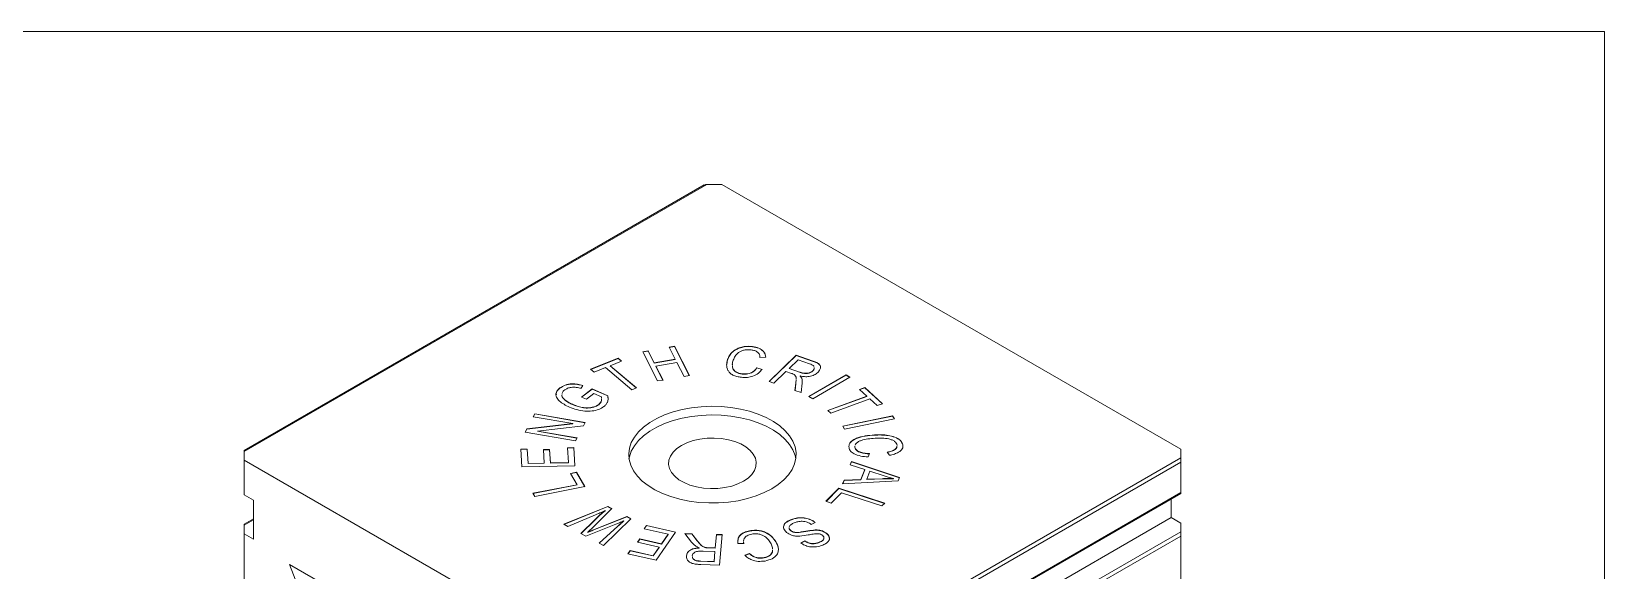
# Model space of a CAD drawing. Header units: millimetres. Extents: x 2 to 278, y 1 to 215.
# Drawn here: x 218.8 to 278, y 194.4 to 214.6 of the extents above; entities that cross this region are included whole.
import ezdxf

# ---------------------------------------------------------------- set-up
doc = ezdxf.new("R2010")
doc.units = ezdxf.units.MM

msp = doc.modelspace()

# ---------------------------------------------------------------- linework, layer by layer
at = {"color": 7, "linetype": 'Continuous', "lineweight": 0}
for p, q in [((1.579, 214.645), (277.989, 214.645)), ((277.989, 0.903), (277.989, 214.645)), ((244.232, 208.895), (226.837, 198.853)), ((244.132, 208.871), (226.837, 198.887)), ((244.797, 208.895), (244.232, 208.895)), ((244.797, 208.895), (262.051, 198.935)), ((239.859, 201.943), (240.896, 202.354)), ((239.866, 201.938), (240.896, 202.346)), ((240.896, 202.354), (241.028, 202.243)), ((240.896, 202.346), (240.896, 202.354)), ((240.896, 202.346), (241.021, 202.241)), ((241.82, 202.601), (242.021, 202.635)), ((242.384, 201.502), (241.82, 202.601)), ((241.824, 202.593), (242.021, 202.627)), ((242.021, 202.635), (242.253, 202.184)), ((242.021, 202.627), (242.021, 202.635)), ((242.021, 202.627), (242.253, 202.176)), ((242.253, 202.184), (243.044, 202.319)), ((242.253, 202.176), (243.044, 202.311)), ((242.813, 202.77), (243.014, 202.805)), ((243.044, 202.319), (242.813, 202.77)), ((242.816, 202.763), (243.014, 202.797)), ((243.014, 202.805), (243.577, 201.707)), ((243.014, 202.797), (243.014, 202.805)), ((243.014, 202.797), (243.574, 201.706)), ((243.044, 202.311), (243.044, 202.319)), ((244.981, 202.116), (245.013, 202.305)), ((245.013, 202.305), (245.013, 202.313)), ((245.948, 202.789), (245.948, 202.797)), ((246.446, 202.399), (246.232, 202.388)), ((246.573, 201.485), (247.594, 202.469)), ((246.58, 201.483), (247.594, 202.461)), ((247.594, 202.469), (248.199, 202.26)), ((247.594, 202.461), (247.594, 202.469)), ((247.594, 202.461), (248.199, 202.252)), ((239.991, 201.832), (239.859, 201.943)), ((240.422, 202.003), (239.991, 201.832)), ((241.41, 201.173), (240.422, 202.003)), ((241.028, 202.243), (240.595, 202.072)), ((240.595, 202.072), (241.583, 201.241)), ((240.595, 202.064), (240.595, 202.072)), ((240.595, 202.064), (241.577, 201.239)), ((242.253, 202.176), (242.253, 202.184)), ((243.111, 202.19), (242.319, 202.055)), ((242.319, 202.055), (242.585, 201.537)), ((242.319, 202.046), (242.319, 202.055)), ((242.319, 202.046), (242.581, 201.536)), ((243.376, 201.672), (243.111, 202.19)), ((245.564, 201.76), (245.564, 201.768)), ((246.119, 202), (246.311, 201.938)), ((246.119, 201.992), (246.119, 202)), ((246.119, 201.992), (246.311, 201.93)), ((247.207, 201.86), (246.754, 201.422)), ((247.416, 201.787), (247.207, 201.86)), ((247.661, 202.298), (247.324, 201.972)), ((247.324, 201.972), (247.712, 201.838)), ((247.324, 201.964), (247.324, 201.972)), ((247.324, 201.964), (247.712, 201.83)), ((248.093, 202.149), (247.661, 202.298)), ((247.712, 201.83), (247.712, 201.838)), ((248.068, 200.916), (249.467, 201.726)), ((248.075, 200.912), (249.467, 201.718)), ((248.199, 202.252), (248.199, 202.26)), ((248.22, 201.88), (248.22, 201.888)), ((249.467, 201.726), (249.615, 201.641)), ((249.467, 201.718), (249.467, 201.726)), ((249.467, 201.718), (249.608, 201.637)), ((238.71, 201.233), (238.71, 201.241)), ((239.568, 201.336), (239.507, 201.226)), ((239.517, 200.893), (239.916, 201.202)), ((239.524, 200.89), (239.916, 201.194)), ((239.916, 201.202), (240.506, 200.948)), ((239.916, 201.194), (239.916, 201.202)), ((239.916, 201.194), (240.506, 200.94)), ((241.583, 201.241), (241.41, 201.173)), ((242.585, 201.537), (242.384, 201.502)), ((243.577, 201.707), (243.376, 201.672)), ((246.754, 201.422), (246.573, 201.485)), ((247.548, 201.148), (247.58, 201.415)), ((247.775, 201.07), (247.548, 201.148)), ((247.549, 201.148), (247.58, 201.407)), ((247.58, 201.415), (247.587, 201.56)), ((247.58, 201.407), (247.587, 201.552)), ((247.58, 201.407), (247.58, 201.415)), ((247.744, 201.681), (247.744, 201.689)), ((247.816, 201.419), (247.775, 201.07)), ((247.802, 201.594), (247.802, 201.602)), ((249.615, 201.641), (248.216, 200.83)), ((249.973, 201.185), (250.17, 201.257)), ((250.252, 200.931), (249.973, 201.185)), ((249.98, 201.179), (250.17, 201.248)), ((250.17, 201.257), (250.841, 200.646)), ((250.17, 201.248), (250.17, 201.257)), ((250.17, 201.248), (250.834, 200.644)), ((238.899, 200.781), (238.899, 200.789)), ((239.182, 200.615), (239.182, 200.623)), ((239.704, 200.813), (239.517, 200.893)), ((239.981, 201.027), (239.704, 200.813)), ((240.277, 200.899), (239.981, 201.027)), ((240.166, 200.607), (240.166, 200.615)), ((240.276, 200.859), (240.277, 200.899)), ((240.506, 200.94), (240.506, 200.948)), ((240.506, 200.94), (240.518, 200.841)), ((248.216, 200.83), (248.068, 200.916)), ((248.781, 200.392), (250.252, 200.931)), ((248.787, 200.386), (250.252, 200.923)), ((250.364, 200.829), (248.893, 200.29)), ((250.252, 200.923), (250.252, 200.931)), ((250.644, 200.574), (250.364, 200.829)), ((250.841, 200.646), (250.644, 200.574)), ((237.704, 200.158), (237.762, 200.269)), ((239.191, 199.898), (237.704, 200.158)), ((237.708, 200.157), (237.762, 200.26)), ((237.762, 200.269), (239.656, 199.938)), ((237.762, 200.26), (237.762, 200.269)), ((237.762, 200.26), (239.652, 199.931)), ((239.656, 199.938), (239.594, 199.819)), ((248.893, 200.29), (248.781, 200.392)), ((249.344, 199.802), (251.22, 200.188)), ((249.349, 199.795), (251.22, 200.18)), ((251.29, 200.074), (249.414, 199.688)), ((251.22, 200.188), (251.29, 200.074)), ((251.22, 200.18), (251.22, 200.188)), ((251.22, 200.18), (251.285, 200.073)), ((237.402, 199.579), (237.464, 199.698)), ((239.296, 199.249), (237.402, 199.579)), ((237.406, 199.579), (237.464, 199.69)), ((237.464, 199.698), (239.191, 199.898)), ((237.464, 199.69), (239.191, 199.89)), ((237.464, 199.69), (237.464, 199.698)), ((239.594, 199.819), (237.865, 199.619)), ((237.865, 199.619), (239.354, 199.36)), ((237.865, 199.611), (237.865, 199.619)), ((237.865, 199.611), (239.35, 199.352)), ((239.191, 199.89), (239.191, 199.898)), ((239.354, 199.36), (239.296, 199.249)), ((249.414, 199.688), (249.344, 199.802)), ((250.535, 199.465), (250.535, 199.473)), ((226.837, 198.887), (226.837, 198.853)), ((226.837, 198.853), (226.837, 198.526)), ((237.244, 198.936), (237.478, 198.941)), ((237.282, 198.276), (237.244, 198.936)), ((237.244, 198.928), (237.478, 198.933)), ((237.478, 198.941), (237.509, 198.401)), ((237.478, 198.933), (237.478, 198.941)), ((237.478, 198.933), (237.509, 198.393)), ((238.088, 198.918), (238.321, 198.923)), ((238.117, 198.413), (238.088, 198.918)), ((238.088, 198.91), (238.321, 198.914)), ((238.321, 198.923), (238.35, 198.417)), ((238.321, 198.914), (238.321, 198.923)), ((238.321, 198.914), (238.35, 198.409)), ((238.993, 198.991), (239.227, 198.995)), ((239.025, 198.43), (238.993, 198.991)), ((238.993, 198.983), (239.227, 198.987)), ((239.227, 198.995), (239.267, 198.314)), ((239.227, 198.987), (239.227, 198.995)), ((239.227, 198.987), (239.266, 198.314)), ((249.804, 199.046), (249.8, 199.008)), ((249.804, 199.038), (249.8, 199)), ((249.8, 199), (249.8, 199.008)), ((250.344, 198.769), (250.299, 198.644)), ((251.098, 198.705), (251.018, 198.821)), ((251.384, 199.073), (251.386, 199.088)), ((251.608, 199.09), (251.603, 199.063)), ((251.608, 199.09), (251.608, 199.099)), ((262.051, 198.608), (262.051, 198.935)), ((226.837, 198.526), (244.09, 188.566)), ((226.837, 198.526), (226.837, 197.22)), ((239.267, 198.314), (237.282, 198.276)), ((237.509, 198.401), (238.117, 198.413)), ((237.509, 198.393), (238.117, 198.404)), ((237.509, 198.393), (237.509, 198.401)), ((238.117, 198.404), (238.117, 198.413)), ((238.35, 198.417), (239.025, 198.43)), ((238.35, 198.409), (239.025, 198.422)), ((238.35, 198.409), (238.35, 198.417)), ((239.025, 198.422), (239.025, 198.43)), ((244.656, 188.566), (262.051, 198.608)), ((262.051, 198.445), (244.797, 188.485)), ((249.623, 198.343), (249.673, 198.468)), ((250.172, 198.167), (249.623, 198.343)), ((249.626, 198.342), (249.673, 198.46)), ((249.673, 198.468), (251.477, 197.868)), ((249.673, 198.46), (249.673, 198.468)), ((249.673, 198.46), (251.474, 197.861)), ((250.023, 197.796), (250.172, 198.167)), ((250.172, 198.159), (250.172, 198.167)), ((262.051, 198.445), (262.051, 198.608)), ((262.051, 197.302), (262.051, 198.445)), ((237.692, 197.276), (239.357, 197.598)), ((237.697, 197.269), (239.357, 197.589)), ((239.11, 198.023), (239.332, 198.066)), ((239.357, 197.598), (239.11, 198.023)), ((239.114, 198.016), (239.332, 198.058)), ((239.332, 198.066), (239.645, 197.526)), ((239.332, 198.058), (239.332, 198.066)), ((239.332, 198.058), (239.641, 197.525)), ((239.357, 197.589), (239.357, 197.598)), ((249.34, 197.636), (249.394, 197.77)), ((251.426, 197.742), (249.34, 197.636)), ((249.344, 197.637), (249.394, 197.762)), ((249.394, 197.77), (250.023, 197.796)), ((249.394, 197.762), (250.023, 197.788)), ((249.394, 197.762), (249.394, 197.77)), ((250.023, 197.788), (250.172, 198.159)), ((250.023, 197.788), (250.023, 197.796)), ((250.367, 198.106), (250.247, 197.804)), ((250.247, 197.804), (250.821, 197.825)), ((250.247, 197.796), (250.821, 197.817)), ((250.247, 197.796), (250.247, 197.804)), ((250.897, 197.932), (250.367, 198.106)), ((250.821, 197.817), (250.821, 197.825)), ((251.249, 197.826), (251.249, 197.835)), ((251.477, 197.868), (251.426, 197.742)), ((226.837, 197.22), (227.19, 197.016)), ((227.19, 197.016), (227.19, 195.546)), ((237.759, 197.162), (237.692, 197.276)), ((239.645, 197.526), (237.759, 197.162)), ((244.756, 187.284), (262.051, 197.268)), ((244.797, 187.341), (262.051, 197.302)), ((248.711, 196.975), (249.199, 197.47)), ((248.717, 196.973), (249.199, 197.462)), ((249.299, 197.299), (248.914, 196.908)), ((249.199, 197.47), (250.92, 196.905)), ((249.199, 197.462), (249.199, 197.47)), ((249.199, 197.462), (250.914, 196.899)), ((250.817, 196.8), (249.299, 197.299)), ((261.697, 197.064), (261.697, 196.362)), ((262.051, 197.268), (262.051, 197.302)), ((238.851, 196.111), (240.516, 196.782)), ((238.859, 196.106), (240.516, 196.774)), ((240.052, 196.472), (239.005, 196.029)), ((240.664, 196.703), (239.881, 195.932)), ((239.951, 195.894), (241.225, 196.403)), ((239.951, 195.886), (241.225, 196.395)), ((240.404, 196.615), (240.404, 196.624)), ((240.516, 196.782), (240.664, 196.703)), ((240.516, 196.774), (240.516, 196.782)), ((240.516, 196.774), (240.659, 196.697)), ((241.225, 196.403), (241.381, 196.319)), ((241.225, 196.395), (241.225, 196.403)), ((241.225, 196.395), (241.376, 196.314)), ((248.914, 196.908), (248.711, 196.975)), ((250.92, 196.905), (250.817, 196.8)), ((227.19, 196.315), (226.837, 196.11)), ((226.837, 196.11), (226.837, 196.077)), ((226.837, 196.077), (226.837, 195.75)), ((239.005, 196.029), (238.851, 196.111)), ((239.5, 195.764), (240.017, 196.278)), ((239.506, 195.761), (240.017, 196.27)), ((240.816, 196.114), (239.686, 195.665)), ((239.76, 195.806), (239.76, 195.814)), ((239.951, 195.886), (239.951, 195.894)), ((240.017, 196.27), (240.017, 196.278)), ((240.184, 195.399), (240.891, 196.044)), ((240.189, 195.396), (240.891, 196.036)), ((241.381, 196.319), (240.341, 195.314)), ((240.891, 196.036), (240.891, 196.044)), ((241.118, 196.234), (241.118, 196.242)), ((241.873, 195.945), (241.958, 196.071)), ((242.776, 195.74), (241.873, 195.945)), ((241.877, 195.944), (241.958, 196.063)), ((241.958, 196.071), (243.056, 195.821)), ((241.958, 196.063), (241.958, 196.071)), ((241.958, 196.063), (243.051, 195.814)), ((243.056, 195.821), (242.33, 194.757)), ((261.697, 196.362), (243.737, 185.994)), ((244.656, 185.79), (262.051, 195.832)), ((245.843, 195.858), (245.843, 195.866)), ((247.373, 196.266), (247.373, 196.275)), ((247.387, 195.87), (247.387, 195.878)), ((247.699, 195.8), (247.699, 195.808)), ((248.31, 196.184), (248.161, 196.108)), ((248.306, 195.891), (248.306, 195.9)), ((261.697, 196.362), (262.051, 196.158)), ((262.051, 195.832), (262.051, 196.158)), ((262.051, 195.668), (262.051, 195.832)), ((226.837, 195.75), (226.837, 190.034)), ((227.19, 195.546), (226.837, 195.75)), ((239.686, 195.665), (239.5, 195.764)), ((240.341, 195.314), (240.184, 195.399)), ((241.63, 195.438), (241.715, 195.563)), ((242.444, 195.253), (241.63, 195.438)), ((241.635, 195.437), (241.715, 195.555)), ((241.715, 195.563), (242.529, 195.378)), ((241.715, 195.555), (241.715, 195.563)), ((241.715, 195.555), (242.529, 195.369)), ((242.221, 194.927), (242.444, 195.253)), ((242.221, 194.919), (242.444, 195.244)), ((242.444, 195.244), (242.444, 195.253)), ((242.529, 195.378), (242.776, 195.74)), ((242.529, 195.369), (242.776, 195.732)), ((242.529, 195.369), (242.529, 195.378)), ((242.776, 195.732), (242.776, 195.74)), ((243.411, 195.762), (243.674, 195.754)), ((243.658, 195.443), (243.411, 195.762)), ((243.417, 195.754), (243.674, 195.746)), ((243.674, 195.754), (243.862, 195.511)), ((243.674, 195.746), (243.674, 195.754)), ((243.674, 195.746), (243.862, 195.502)), ((243.862, 195.502), (243.862, 195.511)), ((243.94, 195.218), (243.94, 195.226)), ((244.192, 195.229), (244.192, 195.237)), ((244.308, 195.228), (244.55, 195.221)), ((244.308, 195.22), (244.308, 195.228)), ((244.308, 195.22), (244.55, 195.212)), ((244.55, 195.221), (244.595, 195.727)), ((244.55, 195.212), (244.595, 195.719)), ((244.55, 195.212), (244.55, 195.221)), ((244.595, 195.727), (244.804, 195.721)), ((244.595, 195.719), (244.595, 195.727)), ((244.595, 195.719), (244.803, 195.713)), ((244.804, 195.721), (244.704, 194.58)), ((262.051, 195.668), (244.797, 185.708)), ((245.621, 195.389), (245.401, 195.391)), ((245.617, 195.45), (245.621, 195.389)), ((245.617, 195.442), (245.621, 195.38)), ((246.854, 195.404), (246.854, 195.412)), ((247.768, 195.41), (247.922, 195.486)), ((247.768, 195.402), (247.922, 195.478)), ((247.922, 195.478), (247.922, 195.486)), ((248.455, 195.427), (248.455, 195.435)), ((248.737, 195.763), (248.737, 195.771)), ((262.051, 190.116), (262.051, 195.668)), ((241.267, 194.999), (241.352, 195.124)), ((242.33, 194.757), (241.267, 194.999)), ((241.272, 194.998), (241.352, 195.116)), ((241.352, 195.124), (242.221, 194.927)), ((241.352, 195.116), (241.352, 195.124)), ((241.352, 195.116), (242.221, 194.919)), ((242.221, 194.919), (242.221, 194.927)), ((243.467, 194.92), (243.467, 194.929)), ((244.005, 194.727), (244.506, 194.712)), ((244.005, 194.719), (244.005, 194.727)), ((244.005, 194.719), (244.506, 194.704)), ((244.539, 195.09), (244.089, 195.103)), ((244.506, 194.712), (244.539, 195.09)), ((244.506, 194.704), (244.539, 195.082)), ((244.506, 194.704), (244.506, 194.712)), ((244.539, 195.082), (244.539, 195.09)), ((245.658, 194.947), (245.839, 195.015)), ((245.658, 194.938), (245.839, 195.006)), ((245.839, 195.006), (245.839, 195.015)), ((246.363, 194.846), (246.363, 194.855)), ((242.39, 186.608), (228.537, 194.605)), ((229.661, 191.709), (228.537, 194.605)), ((244.704, 194.58), (244.003, 194.601))]:
    msp.add_line(p, q, dxfattribs=at)
at = {"color": 8, "linetype": 'Continuous', "lineweight": 0}
msp.add_line((227.19, 196.281), (226.837, 196.077), dxfattribs=at)
at = {"color": 7, "linetype": 'Continuous', "lineweight": 0, "flags": 128}
for points in [[(246.671, 197.445), (246.919, 197.606), (247.132, 197.783), (247.307, 197.973), (247.442, 198.174), (247.535, 198.382), (247.585, 198.596), (247.591, 198.811), (247.552, 199.026), (247.47, 199.236), (247.345, 199.439), (247.179, 199.632), (246.975, 199.812), (246.736, 199.978), (246.464, 200.125), (246.164, 200.254), (245.84, 200.36), (245.497, 200.444), (245.138, 200.504), (244.77, 200.539), (244.397, 200.549), (244.025, 200.533), (243.658, 200.492), (243.303, 200.426), (242.964, 200.336), (242.645, 200.223), (242.352, 200.09), (242.088, 199.938), (241.857, 199.769), (241.663, 199.585), (241.507, 199.389), (241.393, 199.184), (241.322, 198.972), (241.294, 198.757), (241.311, 198.542), (241.371, 198.33), (241.475, 198.123), (241.62, 197.924), (241.805, 197.737), (242.027, 197.564), (242.283, 197.407), (242.57, 197.269), (242.882, 197.151), (243.217, 197.056), (243.568, 196.984), (243.932, 196.936), (244.304, 196.914), (244.677, 196.917), (245.047, 196.946), (245.408, 196.999), (245.756, 197.077), (246.086, 197.179), (246.392, 197.302), (246.671, 197.445)], [(247.581, 198.567), (247.552, 198.699), (247.47, 198.909), (247.345, 199.112), (247.179, 199.305), (246.975, 199.486), (246.736, 199.651), (246.464, 199.799), (246.164, 199.927), (245.84, 200.034), (245.497, 200.118), (245.138, 200.178), (244.77, 200.213), (244.397, 200.222), (244.025, 200.206), (243.658, 200.165), (243.303, 200.099), (242.964, 200.009), (242.645, 199.897), (242.352, 199.764), (242.088, 199.611), (241.857, 199.442), (241.663, 199.258), (241.507, 199.062), (241.393, 198.857), (241.322, 198.646), (241.306, 198.567)], [(245.61, 197.73), (245.786, 197.85), (245.926, 197.985), (246.025, 198.132), (246.081, 198.286), (246.092, 198.443), (246.059, 198.599), (245.981, 198.75), (245.861, 198.891), (245.703, 199.019), (245.51, 199.131), (245.288, 199.222), (245.043, 199.291), (244.782, 199.336), (244.512, 199.356), (244.24, 199.349), (243.973, 199.317), (243.719, 199.26), (243.485, 199.179), (243.277, 199.077), (243.101, 198.957), (242.961, 198.822), (242.862, 198.676), (242.806, 198.522), (242.795, 198.364), (242.829, 198.208), (242.907, 198.058), (243.026, 197.916), (243.185, 197.788), (243.377, 197.677), (243.599, 197.586), (243.844, 197.516), (244.105, 197.472), (244.375, 197.452), (244.648, 197.459), (244.914, 197.491), (245.168, 197.548), (245.402, 197.629), (245.61, 197.73)]]:
    msp.add_lwpolyline(points, dxfattribs=at)
at = {"color": 7, "linetype": 'Continuous', "lineweight": 0}
msp.add_ellipse((244.232, 208.813), major_axis=(0.141, 0), ratio=0.577382, start_param=1.570796, end_param=2.356113, dxfattribs=at)
for points, knots in [([(245.536, 201.639), (245.478, 201.648), (245.361, 201.665), (245.206, 201.721), (245.092, 201.803), (244.998, 201.932), (244.962, 202.107), (244.996, 202.244), (245.013, 202.313)], [0, 0, 0, 0, 0.1251095, 0.2499971, 0.3748649, 0.4999244, 0.7497456, 1, 1, 1, 1]), ([(245.013, 202.313), (245.034, 202.362), (245.075, 202.46), (245.191, 202.598), (245.346, 202.709), (245.539, 202.778), (245.742, 202.811), (245.879, 202.802), (245.948, 202.797)], [0, 0, 0, 0, 0.187, 0.373861, 0.560394, 0.706931, 0.85348, 1, 1, 1, 1]), ([(245.013, 202.305), (245.034, 202.354), (245.075, 202.452), (245.191, 202.589), (245.346, 202.701), (245.539, 202.77), (245.742, 202.803), (245.879, 202.794), (245.948, 202.789)], [0, 0, 0, 0, 0.187, 0.373861, 0.560394, 0.706931, 0.85348, 1, 1, 1, 1]), ([(245.899, 202.671), (245.855, 202.675), (245.767, 202.682), (245.635, 202.665), (245.519, 202.625), (245.393, 202.553), (245.292, 202.436), (245.248, 202.338), (245.226, 202.288)], [0, 0, 0, 0, 0.125002, 0.24986, 0.374817, 0.499899, 0.749645, 1, 1, 1, 1]), ([(246.232, 202.388), (246.226, 202.423), (246.216, 202.492), (246.153, 202.584), (246.036, 202.648), (245.945, 202.663), (245.899, 202.671)], [0, 0, 0, 0, 0.280898, 0.56053, 0.780039, 1, 1, 1, 1]), ([(245.948, 202.797), (246.032, 202.782), (246.198, 202.752), (246.355, 202.638), (246.431, 202.517), (246.441, 202.438), (246.446, 202.399)], [0, 0, 0, 0, 0.279433, 0.558658, 0.779165, 1, 1, 1, 1]), ([(245.948, 202.789), (246.032, 202.774), (246.198, 202.743), (246.355, 202.63), (246.431, 202.509), (246.441, 202.43), (246.446, 202.391)], [0, 0, 0, 0, 0.279433, 0.558658, 0.779165, 1, 1, 1, 1]), ([(245.226, 202.288), (245.207, 202.237), (245.184, 202.178), (245.193, 202.118), (245.194, 202.109)], [0, 0, 0, 0, 0.860847, 1, 1, 1, 1]), ([(245.197, 202.084), (245.198, 202.049), (245.199, 201.988), (245.249, 201.905), (245.328, 201.841), (245.434, 201.79), (245.52, 201.776), (245.564, 201.768)], [0, 0, 0, 0, 0.2532757, 0.4401474, 0.6267721, 0.8134563, 1, 1, 1, 1]), ([(245.197, 202.076), (245.198, 202.041), (245.199, 201.98), (245.249, 201.896), (245.328, 201.833), (245.434, 201.782), (245.52, 201.767), (245.564, 201.76)], [0, 0, 0, 0, 0.253276, 0.440147, 0.626772, 0.813456, 1, 1, 1, 1]), ([(246.311, 201.938), (246.27, 201.889), (246.187, 201.79), (245.993, 201.681), (245.76, 201.625), (245.611, 201.635), (245.536, 201.639)], [0, 0, 0, 0, 0.280751, 0.560446, 0.780153, 1, 1, 1, 1]), ([(245.564, 201.768), (245.635, 201.766), (245.777, 201.76), (245.946, 201.828), (246.053, 201.912), (246.097, 201.971), (246.119, 202)], [0, 0, 0, 0, 0.278672, 0.557915, 0.778808, 1, 1, 1, 1]), ([(245.564, 201.76), (245.635, 201.757), (245.777, 201.752), (245.946, 201.82), (246.053, 201.904), (246.097, 201.962), (246.119, 201.992)], [0, 0, 0, 0, 0.278672, 0.557915, 0.778808, 1, 1, 1, 1]), ([(247.512, 201.748), (247.495, 201.756), (247.465, 201.77), (247.431, 201.782), (247.416, 201.787)], [0, 0, 0, 0, 0.5597618, 1, 1, 1, 1]), ([(247.589, 201.585), (247.589, 201.593), (247.591, 201.625), (247.583, 201.684), (247.536, 201.727), (247.512, 201.748)], [0, 0, 0, 0, 0.1267333, 0.5644669, 1, 1, 1, 1]), ([(247.712, 201.838), (247.76, 201.823), (247.855, 201.791), (248.017, 201.784), (248.143, 201.828), (248.194, 201.868), (248.22, 201.888)], [0, 0, 0, 0, 0.281323, 0.559213, 0.779406, 1, 1, 1, 1]), ([(247.712, 201.83), (247.76, 201.814), (247.855, 201.783), (248.017, 201.776), (248.143, 201.819), (248.194, 201.86), (248.22, 201.88)], [0, 0, 0, 0, 0.281323, 0.559213, 0.779406, 1, 1, 1, 1]), ([(248.406, 201.824), (248.364, 201.79), (248.28, 201.721), (248.096, 201.664), (247.906, 201.658), (247.798, 201.678), (247.744, 201.689)], [0, 0, 0, 0, 0.280211, 0.559502, 0.779403, 1, 1, 1, 1]), ([(248.257, 202.04), (248.257, 202.044), (248.253, 202.072), (248.187, 202.111), (248.125, 202.136), (248.093, 202.149)], [0, 0, 0, 0, 0.092704, 0.545258, 1, 1, 1, 1]), ([(248.199, 202.26), (248.246, 202.243), (248.34, 202.208), (248.464, 202.139), (248.516, 202.037), (248.495, 201.927), (248.435, 201.858), (248.406, 201.824)], [0, 0, 0, 0, 0.187279, 0.373885, 0.55974, 0.779731, 1, 1, 1, 1]), ([(248.199, 202.252), (248.246, 202.235), (248.341, 202.2), (248.46, 202.131), (248.509, 202.063), (248.502, 202.027), (248.501, 202.024)], [0, 0, 0, 0, 0.322811, 0.644463, 0.964819, 1, 1, 1, 1]), ([(248.22, 201.888), (248.245, 201.914), (248.281, 201.952), (248.268, 201.993), (248.264, 202.005)], [0, 0, 0, 0, 0.698226, 1, 1, 1, 1]), ([(248.22, 201.88), (248.245, 201.906), (248.281, 201.944), (248.268, 201.985), (248.264, 201.997)], [0, 0, 0, 0, 0.698226, 1, 1, 1, 1]), ([(239.066, 200.518), (238.996, 200.552), (238.855, 200.619), (238.687, 200.744), (238.557, 200.894), (238.544, 201.08), (238.654, 201.187), (238.71, 201.241)], [0, 0, 0, 0, 0.187374, 0.3747, 0.561609, 0.780532, 1, 1, 1, 1]), ([(238.577, 200.981), (238.573, 201.01), (238.558, 201.101), (238.648, 201.179), (238.71, 201.233)], [0, 0, 0, 0, 0.3147279, 1, 1, 1, 1]), ([(238.71, 201.241), (238.771, 201.28), (238.892, 201.357), (239.142, 201.403), (239.373, 201.384), (239.503, 201.352), (239.568, 201.336)], [0, 0, 0, 0, 0.279837, 0.558829, 0.779101, 1, 1, 1, 1]), ([(238.71, 201.233), (238.771, 201.271), (238.892, 201.349), (239.142, 201.395), (239.373, 201.376), (239.503, 201.344), (239.568, 201.327)], [0, 0, 0, 0, 0.279837, 0.558829, 0.779101, 1, 1, 1, 1]), ([(238.891, 201.164), (238.851, 201.132), (238.799, 201.09), (238.796, 201.04), (238.795, 201.028)], [0, 0, 0, 0, 0.759615, 1, 1, 1, 1]), ([(239.507, 201.226), (239.447, 201.24), (239.329, 201.268), (239.145, 201.271), (238.992, 201.229), (238.924, 201.185), (238.891, 201.164)], [0, 0, 0, 0, 0.280976, 0.559663, 0.779776, 1, 1, 1, 1]), ([(247.744, 201.689), (247.757, 201.673), (247.782, 201.645), (247.796, 201.615), (247.802, 201.602)], [0, 0, 0, 0, 0.560135, 1, 1, 1, 1]), ([(247.744, 201.681), (247.757, 201.665), (247.782, 201.637), (247.796, 201.607), (247.802, 201.594)], [0, 0, 0, 0, 0.560135, 1, 1, 1, 1]), ([(247.802, 201.602), (247.809, 201.568), (247.823, 201.507), (247.818, 201.446), (247.816, 201.419)], [0, 0, 0, 0, 0.559869, 1, 1, 1, 1]), ([(247.802, 201.594), (247.811, 201.56), (247.82, 201.523), (247.819, 201.486), (247.819, 201.483)], [0, 0, 0, 0, 0.922002, 1, 1, 1, 1]), ([(238.789, 200.994), (238.786, 200.98), (238.775, 200.936), (238.82, 200.865), (238.873, 200.814), (238.899, 200.789)], [0, 0, 0, 0, 0.191938, 0.595709, 1, 1, 1, 1]), ([(238.789, 200.986), (238.786, 200.972), (238.775, 200.928), (238.82, 200.857), (238.873, 200.806), (238.899, 200.781)], [0, 0, 0, 0, 0.191938, 0.595709, 1, 1, 1, 1]), ([(238.899, 200.789), (238.946, 200.755), (239.03, 200.693), (239.136, 200.644), (239.182, 200.623)], [0, 0, 0, 0, 0.559834, 1, 1, 1, 1]), ([(238.899, 200.781), (238.946, 200.746), (239.03, 200.685), (239.136, 200.636), (239.182, 200.615)], [0, 0, 0, 0, 0.559834, 1, 1, 1, 1]), ([(240.363, 200.539), (240.302, 200.5), (240.179, 200.422), (239.919, 200.362), (239.627, 200.361), (239.333, 200.416), (239.155, 200.484), (239.066, 200.518)], [0, 0, 0, 0, 0.1864517, 0.3728935, 0.5593547, 0.779531, 1, 1, 1, 1]), ([(239.182, 200.623), (239.239, 200.6), (239.352, 200.554), (239.541, 200.505), (239.758, 200.481), (239.994, 200.514), (240.109, 200.582), (240.166, 200.615)], [0, 0, 0, 0, 0.187472, 0.374752, 0.561572, 0.780607, 1, 1, 1, 1]), ([(239.182, 200.615), (239.239, 200.592), (239.352, 200.546), (239.541, 200.497), (239.758, 200.473), (239.994, 200.506), (240.109, 200.573), (240.166, 200.607)], [0, 0, 0, 0, 0.187472, 0.374752, 0.561572, 0.780607, 1, 1, 1, 1]), ([(240.166, 200.615), (240.215, 200.665), (240.282, 200.734), (240.277, 200.812), (240.276, 200.834)], [0, 0, 0, 0, 0.717502, 1, 1, 1, 1]), ([(240.166, 200.607), (240.215, 200.657), (240.282, 200.726), (240.277, 200.804), (240.276, 200.826)], [0, 0, 0, 0, 0.717502, 1, 1, 1, 1]), ([(240.506, 200.948), (240.513, 200.908), (240.528, 200.828), (240.506, 200.717), (240.453, 200.618), (240.393, 200.565), (240.363, 200.539)], [0, 0, 0, 0, 0.2801187, 0.5600779, 0.7800623, 1, 1, 1, 1]), ([(249.579, 198.985), (249.576, 199.02), (249.571, 199.089), (249.617, 199.192), (249.718, 199.279), (249.902, 199.369), (250.18, 199.441), (250.417, 199.463), (250.535, 199.473)], [0, 0, 0, 0, 0.125107, 0.250003, 0.374886, 0.499933, 0.749752, 1, 1, 1, 1]), ([(249.58, 199.081), (249.591, 199.115), (249.614, 199.183), (249.718, 199.271), (249.901, 199.361), (250.18, 199.433), (250.417, 199.454), (250.535, 199.465)], [0, 0, 0, 0, 0.142756, 0.285497, 0.428426, 0.713968, 1, 1, 1, 1]), ([(250.558, 199.349), (250.469, 199.342), (250.291, 199.328), (250.078, 199.283), (249.931, 199.222), (249.852, 199.159), (249.81, 199.109), (249.807, 199.082), (249.807, 199.081)], [0, 0, 0, 0, 0.28385, 0.567156, 0.708885, 0.850457, 0.992049, 1, 1, 1, 1]), ([(250.535, 199.473), (250.623, 199.476), (250.797, 199.483), (251.059, 199.459), (251.317, 199.398), (251.538, 199.274), (251.585, 199.157), (251.608, 199.099)], [0, 0, 0, 0, 0.18741, 0.374661, 0.561582, 0.780846, 1, 1, 1, 1]), ([(250.535, 199.465), (250.623, 199.468), (250.797, 199.474), (251.059, 199.451), (251.317, 199.389), (251.538, 199.266), (251.585, 199.149), (251.608, 199.09)], [0, 0, 0, 0, 0.18741, 0.374661, 0.561582, 0.780846, 1, 1, 1, 1]), ([(251.386, 199.088), (251.379, 199.114), (251.365, 199.164), (251.299, 199.232), (251.201, 199.285), (251.044, 199.334), (250.822, 199.356), (250.646, 199.351), (250.558, 199.349)], [0, 0, 0, 0, 0.1250259, 0.2498746, 0.3748125, 0.4998898, 0.7496454, 1, 1, 1, 1]), ([(250.299, 198.644), (250.205, 198.652), (250.017, 198.669), (249.78, 198.744), (249.621, 198.857), (249.593, 198.943), (249.579, 198.985)], [0, 0, 0, 0, 0.280726, 0.560404, 0.780111, 1, 1, 1, 1]), ([(249.8, 199.008), (249.816, 198.968), (249.849, 198.888), (250.01, 198.814), (250.18, 198.779), (250.289, 198.772), (250.344, 198.769)], [0, 0, 0, 0, 0.278714, 0.557971, 0.778838, 1, 1, 1, 1]), ([(249.8, 199), (249.816, 198.96), (249.849, 198.88), (250.01, 198.806), (250.18, 198.771), (250.289, 198.764), (250.344, 198.76)], [0, 0, 0, 0, 0.278714, 0.557971, 0.778838, 1, 1, 1, 1]), ([(251.018, 198.821), (251.074, 198.834), (251.186, 198.86), (251.317, 198.923), (251.381, 198.993), (251.381, 199.034), (251.382, 199.048)], [0, 0, 0, 0, 0.315418, 0.629406, 0.875972, 1, 1, 1, 1]), ([(251.018, 198.812), (251.074, 198.826), (251.186, 198.852), (251.317, 198.915), (251.381, 198.985), (251.381, 199.026), (251.382, 199.04)], [0, 0, 0, 0, 0.315418, 0.629406, 0.875972, 1, 1, 1, 1]), ([(251.608, 199.099), (251.608, 199.048), (251.607, 198.947), (251.466, 198.826), (251.289, 198.748), (251.162, 198.719), (251.098, 198.705)], [0, 0, 0, 0, 0.279407, 0.558664, 0.77917, 1, 1, 1, 1]), ([(250.821, 197.825), (250.901, 197.828), (251.043, 197.833), (251.186, 197.834), (251.249, 197.835)], [0, 0, 0, 0, 0.560013, 1, 1, 1, 1]), ([(250.821, 197.817), (250.901, 197.82), (251.043, 197.825), (251.186, 197.826), (251.249, 197.826)], [0, 0, 0, 0, 0.560013, 1, 1, 1, 1]), ([(251.249, 197.835), (251.181, 197.851), (251.062, 197.88), (250.948, 197.916), (250.897, 197.932)], [0, 0, 0, 0, 0.559984, 1, 1, 1, 1]), ([(240.017, 196.278), (240.084, 196.344), (240.205, 196.462), (240.343, 196.574), (240.404, 196.624)], [0, 0, 0, 0, 0.560001, 1, 1, 1, 1]), ([(240.017, 196.27), (240.084, 196.336), (240.205, 196.454), (240.343, 196.566), (240.404, 196.615)], [0, 0, 0, 0, 0.560001, 1, 1, 1, 1]), ([(240.404, 196.624), (240.339, 196.595), (240.223, 196.543), (240.104, 196.493), (240.052, 196.472)], [0, 0, 0, 0, 0.559993, 1, 1, 1, 1]), ([(239.881, 195.932), (239.859, 195.91), (239.819, 195.87), (239.778, 195.831), (239.76, 195.814)], [0, 0, 0, 0, 0.560013, 1, 1, 1, 1]), ([(239.76, 195.814), (239.795, 195.829), (239.859, 195.856), (239.923, 195.883), (239.951, 195.894)], [0, 0, 0, 0, 0.560001, 1, 1, 1, 1]), ([(239.76, 195.806), (239.795, 195.821), (239.859, 195.848), (239.923, 195.874), (239.951, 195.886)], [0, 0, 0, 0, 0.560001, 1, 1, 1, 1]), ([(241.118, 196.242), (241.061, 196.218), (240.961, 196.175), (240.861, 196.133), (240.816, 196.114)], [0, 0, 0, 0, 0.560002, 1, 1, 1, 1]), ([(240.891, 196.044), (240.932, 196.081), (241.006, 196.148), (241.083, 196.213), (241.118, 196.242)], [0, 0, 0, 0, 0.5599909, 1, 1, 1, 1]), ([(240.891, 196.036), (240.932, 196.073), (241.006, 196.14), (241.083, 196.205), (241.118, 196.234)], [0, 0, 0, 0, 0.5599909, 1, 1, 1, 1]), ([(245.401, 195.391), (245.398, 195.446), (245.39, 195.556), (245.472, 195.705), (245.633, 195.817), (245.773, 195.85), (245.843, 195.866)], [0, 0, 0, 0, 0.280756, 0.560456, 0.780157, 1, 1, 1, 1]), ([(245.406, 195.517), (245.406, 195.527), (245.406, 195.592), (245.474, 195.697), (245.632, 195.809), (245.773, 195.841), (245.843, 195.858)], [0, 0, 0, 0, 0.067348, 0.430038, 0.714927, 1, 1, 1, 1]), ([(245.843, 195.866), (245.901, 195.874), (246.018, 195.89), (246.202, 195.883), (246.37, 195.841), (246.557, 195.753), (246.732, 195.608), (246.813, 195.477), (246.854, 195.412)], [0, 0, 0, 0, 0.1250966, 0.2499737, 0.3748547, 0.4999146, 0.7497526, 1, 1, 1, 1]), ([(245.843, 195.858), (245.901, 195.866), (246.018, 195.882), (246.202, 195.875), (246.37, 195.833), (246.557, 195.745), (246.732, 195.6), (246.813, 195.469), (246.854, 195.404)], [0, 0, 0, 0, 0.1250966, 0.2499737, 0.3748547, 0.4999146, 0.7497526, 1, 1, 1, 1]), ([(247.234, 195.801), (247.192, 195.846), (247.109, 195.934), (247.115, 196.08), (247.215, 196.199), (247.32, 196.249), (247.373, 196.275)], [0, 0, 0, 0, 0.27994, 0.559175, 0.779459, 1, 1, 1, 1]), ([(247.136, 196.063), (247.135, 196.069), (247.135, 196.113), (247.22, 196.19), (247.322, 196.241), (247.373, 196.266)], [0, 0, 0, 0, 0.062555, 0.531004, 1, 1, 1, 1]), ([(247.733, 195.663), (247.678, 195.662), (247.569, 195.661), (247.382, 195.702), (247.29, 195.763), (247.234, 195.801)], [0, 0, 0, 0, 0.280666, 0.560864, 1, 1, 1, 1]), ([(247.516, 196.167), (247.475, 196.147), (247.393, 196.108), (247.327, 196.043), (247.331, 196.006), (247.331, 195.999)], [0, 0, 0, 0, 0.455037, 0.908276, 1, 1, 1, 1]), ([(247.333, 195.975), (247.332, 195.965), (247.331, 195.93), (247.363, 195.9), (247.387, 195.878)], [0, 0, 0, 0, 0.287218, 1, 1, 1, 1]), ([(247.333, 195.967), (247.332, 195.957), (247.331, 195.922), (247.363, 195.892), (247.387, 195.87)], [0, 0, 0, 0, 0.287218, 1, 1, 1, 1]), ([(247.373, 196.275), (247.429, 196.295), (247.542, 196.337), (247.74, 196.367), (247.954, 196.35), (248.156, 196.288), (248.258, 196.218), (248.31, 196.184)], [0, 0, 0, 0, 0.187042, 0.373588, 0.559924, 0.779769, 1, 1, 1, 1]), ([(247.373, 196.266), (247.429, 196.287), (247.542, 196.328), (247.74, 196.359), (247.954, 196.342), (248.156, 196.279), (248.258, 196.21), (248.31, 196.175)], [0, 0, 0, 0, 0.187042, 0.373588, 0.559924, 0.779769, 1, 1, 1, 1]), ([(247.387, 195.878), (247.408, 195.863), (247.45, 195.834), (247.56, 195.801), (247.646, 195.806), (247.699, 195.808)], [0, 0, 0, 0, 0.280627, 0.560785, 1, 1, 1, 1]), ([(247.387, 195.87), (247.408, 195.855), (247.45, 195.825), (247.56, 195.793), (247.646, 195.797), (247.699, 195.8)], [0, 0, 0, 0, 0.280627, 0.560785, 1, 1, 1, 1]), ([(248.161, 196.108), (248.114, 196.137), (248.021, 196.195), (247.832, 196.23), (247.655, 196.215), (247.562, 196.183), (247.516, 196.167)], [0, 0, 0, 0, 0.2808193, 0.5589903, 0.7793518, 1, 1, 1, 1]), ([(247.699, 195.808), (247.811, 195.829), (248.011, 195.865), (248.216, 195.889), (248.306, 195.9)], [0, 0, 0, 0, 0.560508, 1, 1, 1, 1]), ([(247.699, 195.8), (247.811, 195.821), (248.011, 195.857), (248.216, 195.881), (248.306, 195.891)], [0, 0, 0, 0, 0.560508, 1, 1, 1, 1]), ([(248.306, 195.9), (248.354, 195.899), (248.448, 195.897), (248.608, 195.858), (248.688, 195.804), (248.737, 195.771)], [0, 0, 0, 0, 0.28052, 0.56083, 1, 1, 1, 1]), ([(248.306, 195.891), (248.354, 195.89), (248.448, 195.888), (248.608, 195.85), (248.688, 195.796), (248.737, 195.763)], [0, 0, 0, 0, 0.28052, 0.56083, 1, 1, 1, 1]), ([(243.467, 194.929), (243.477, 194.97), (243.495, 195.053), (243.61, 195.153), (243.772, 195.209), (243.884, 195.22), (243.94, 195.226)], [0, 0, 0, 0, 0.280187, 0.559498, 0.779438, 1, 1, 1, 1]), ([(243.467, 194.92), (243.477, 194.962), (243.495, 195.044), (243.61, 195.145), (243.772, 195.201), (243.884, 195.212), (243.94, 195.218)], [0, 0, 0, 0, 0.280187, 0.559498, 0.779438, 1, 1, 1, 1]), ([(243.819, 195.287), (243.785, 195.314), (243.724, 195.364), (243.678, 195.419), (243.658, 195.443)], [0, 0, 0, 0, 0.559871, 1, 1, 1, 1]), ([(243.94, 195.226), (243.915, 195.236), (243.871, 195.254), (243.835, 195.277), (243.819, 195.287)], [0, 0, 0, 0, 0.5601262, 1, 1, 1, 1]), ([(243.862, 195.511), (243.908, 195.453), (243.972, 195.373), (244.076, 195.273), (244.153, 195.249), (244.192, 195.237)], [0, 0, 0, 0, 0.561172, 0.781336, 1, 1, 1, 1]), ([(243.862, 195.502), (243.908, 195.445), (243.972, 195.365), (244.076, 195.265), (244.153, 195.241), (244.192, 195.229)], [0, 0, 0, 0, 0.561172, 0.781336, 1, 1, 1, 1]), ([(244.192, 195.237), (244.213, 195.234), (244.252, 195.229), (244.291, 195.228), (244.308, 195.228)], [0, 0, 0, 0, 0.559643, 1, 1, 1, 1]), ([(244.192, 195.229), (244.213, 195.226), (244.252, 195.221), (244.291, 195.22), (244.308, 195.22)], [0, 0, 0, 0, 0.559643, 1, 1, 1, 1]), ([(245.923, 195.744), (245.858, 195.727), (245.728, 195.693), (245.636, 195.587), (245.612, 195.513), (245.615, 195.478), (245.615, 195.475)], [0, 0, 0, 0, 0.348125, 0.696991, 0.972772, 1, 1, 1, 1]), ([(246.647, 195.376), (246.618, 195.425), (246.561, 195.523), (246.445, 195.637), (246.313, 195.709), (246.191, 195.744), (246.056, 195.76), (245.968, 195.749), (245.923, 195.744)], [0, 0, 0, 0, 0.250351, 0.500272, 0.625252, 0.750098, 0.875096, 1, 1, 1, 1]), ([(246.854, 195.412), (246.876, 195.363), (246.92, 195.265), (246.929, 195.112), (246.875, 194.953), (246.708, 194.803), (246.518, 194.754), (246.422, 194.73)], [0, 0, 0, 0, 0.187419, 0.374696, 0.561642, 0.78088, 1, 1, 1, 1]), ([(246.698, 195.189), (246.699, 195.201), (246.703, 195.265), (246.672, 195.326), (246.647, 195.376)], [0, 0, 0, 0, 0.19136, 1, 1, 1, 1]), ([(246.854, 195.404), (246.879, 195.355), (246.91, 195.294), (246.912, 195.231), (246.912, 195.219)], [0, 0, 0, 0, 0.804733, 1, 1, 1, 1]), ([(248.431, 195.758), (248.364, 195.756), (248.229, 195.752), (248.005, 195.699), (247.836, 195.676), (247.733, 195.663)], [0, 0, 0, 0, 0.2785801, 0.5593886, 1, 1, 1, 1]), ([(248.594, 195.329), (248.517, 195.303), (248.365, 195.252), (248.107, 195.256), (247.904, 195.32), (247.813, 195.38), (247.768, 195.41)], [0, 0, 0, 0, 0.280147, 0.558774, 0.779187, 1, 1, 1, 1]), ([(247.922, 195.486), (247.961, 195.462), (248.038, 195.414), (248.193, 195.378), (248.341, 195.394), (248.417, 195.421), (248.455, 195.435)], [0, 0, 0, 0, 0.280748, 0.559475, 0.779235, 1, 1, 1, 1]), ([(247.922, 195.478), (247.961, 195.454), (248.038, 195.406), (248.193, 195.37), (248.341, 195.386), (248.417, 195.413), (248.455, 195.427)], [0, 0, 0, 0, 0.280748, 0.559475, 0.779235, 1, 1, 1, 1]), ([(248.582, 195.696), (248.559, 195.712), (248.519, 195.741), (248.458, 195.753), (248.431, 195.758)], [0, 0, 0, 0, 0.55998, 1, 1, 1, 1]), ([(248.455, 195.435), (248.495, 195.452), (248.573, 195.487), (248.639, 195.56), (248.639, 195.637), (248.601, 195.676), (248.582, 195.696)], [0, 0, 0, 0, 0.281177, 0.559942, 0.780009, 1, 1, 1, 1]), ([(248.455, 195.427), (248.494, 195.444), (248.572, 195.479), (248.639, 195.546), (248.632, 195.589), (248.63, 195.604)], [0, 0, 0, 0, 0.39775, 0.792087, 1, 1, 1, 1]), ([(248.737, 195.771), (248.777, 195.73), (248.856, 195.647), (248.847, 195.509), (248.743, 195.4), (248.644, 195.353), (248.594, 195.329)], [0, 0, 0, 0, 0.279964, 0.558818, 0.779235, 1, 1, 1, 1]), ([(248.737, 195.763), (248.783, 195.722), (248.845, 195.665), (248.834, 195.601), (248.832, 195.584)], [0, 0, 0, 0, 0.73608, 1, 1, 1, 1]), ([(244.003, 194.601), (243.947, 194.603), (243.836, 194.608), (243.671, 194.635), (243.542, 194.711), (243.472, 194.814), (243.469, 194.89), (243.467, 194.929)], [0, 0, 0, 0, 0.1872653, 0.3738916, 0.5597857, 0.7797026, 1, 1, 1, 1]), ([(244.089, 195.103), (244.034, 195.104), (243.925, 195.105), (243.778, 195.068), (243.701, 194.996), (243.689, 194.947), (243.683, 194.922)], [0, 0, 0, 0, 0.28144, 0.559412, 0.779424, 1, 1, 1, 1]), ([(243.689, 194.896), (243.691, 194.876), (243.695, 194.828), (243.771, 194.766), (243.889, 194.734), (243.967, 194.729), (244.005, 194.727)], [0, 0, 0, 0, 0.210628, 0.516247, 0.757665, 1, 1, 1, 1]), ([(243.689, 194.887), (243.691, 194.868), (243.695, 194.819), (243.771, 194.758), (243.889, 194.725), (243.967, 194.721), (244.005, 194.719)], [0, 0, 0, 0, 0.210628, 0.516247, 0.757665, 1, 1, 1, 1]), ([(246.422, 194.73), (246.336, 194.721), (246.164, 194.702), (245.932, 194.76), (245.767, 194.847), (245.694, 194.913), (245.658, 194.947)], [0, 0, 0, 0, 0.279411, 0.558578, 0.779127, 1, 1, 1, 1]), ([(245.839, 195.015), (245.871, 194.985), (245.937, 194.927), (246.068, 194.862), (246.223, 194.838), (246.316, 194.849), (246.363, 194.855)], [0, 0, 0, 0, 0.280864, 0.560512, 0.780064, 1, 1, 1, 1]), ([(245.839, 195.006), (245.871, 194.977), (245.937, 194.918), (246.068, 194.854), (246.223, 194.829), (246.316, 194.841), (246.363, 194.846)], [0, 0, 0, 0, 0.280864, 0.560512, 0.780064, 1, 1, 1, 1]), ([(246.363, 194.855), (246.405, 194.863), (246.488, 194.881), (246.592, 194.932), (246.661, 194.998), (246.705, 195.074), (246.7, 195.127), (246.698, 195.154)], [0, 0, 0, 0, 0.197326, 0.394413, 0.591633, 0.789039, 1, 1, 1, 1]), ([(246.363, 194.846), (246.405, 194.855), (246.488, 194.873), (246.592, 194.924), (246.661, 194.99), (246.705, 195.065), (246.7, 195.119), (246.698, 195.146)], [0, 0, 0, 0, 0.197326, 0.394413, 0.591633, 0.789039, 1, 1, 1, 1])]:
    msp.add_open_spline(points, degree=3, knots=knots, dxfattribs=at)

doc.saveas('drawing.dxf')
